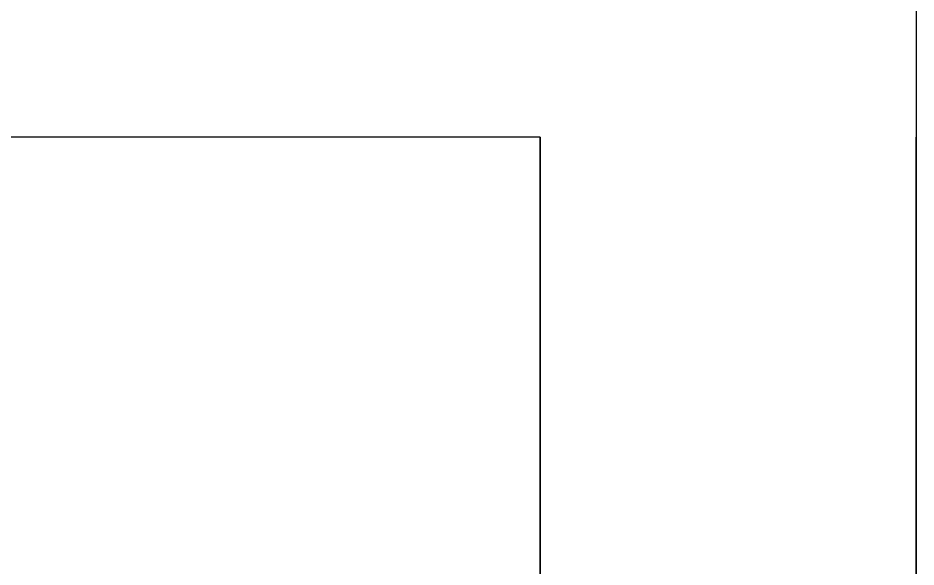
# Model space of a CAD drawing. Header units: millimetres. Extents: x -1292 to 2253, y 326 to 453.
# Drawn here: x 2098.7904 to 2099.1487, y 358.0498 to 358.2688 of the extents above; entities that cross this region are included whole.
import ezdxf

# ---------------------------------------------------------------- set-up
doc = ezdxf.new("R2010")
doc.units = ezdxf.units.MM
doc.header["$LTSCALE"] = 0.5
doc.layers.add('-HIDRO', color=8, linetype='Continuous')

msp = doc.modelspace()

# ---------------------------------------------------------------- linework, layer by layer
at = {"layer": '-HIDRO', "ltscale": 0.05}
for p, q in [((2099.14874, 364.47117), (2099.14874, 339.47117)), ((2098.99874, 358.22117), (2098.64874, 358.22117)), ((2098.99874, 355.92117), (2098.99874, 358.22117)), ((2098.99874, 358.22117), (2098.99874, 355.92117)), ((2099.14874, 355.92117), (2099.14874, 358.22117))]:
    msp.add_line(p, q, dxfattribs=at)

doc.saveas('drawing.dxf')
